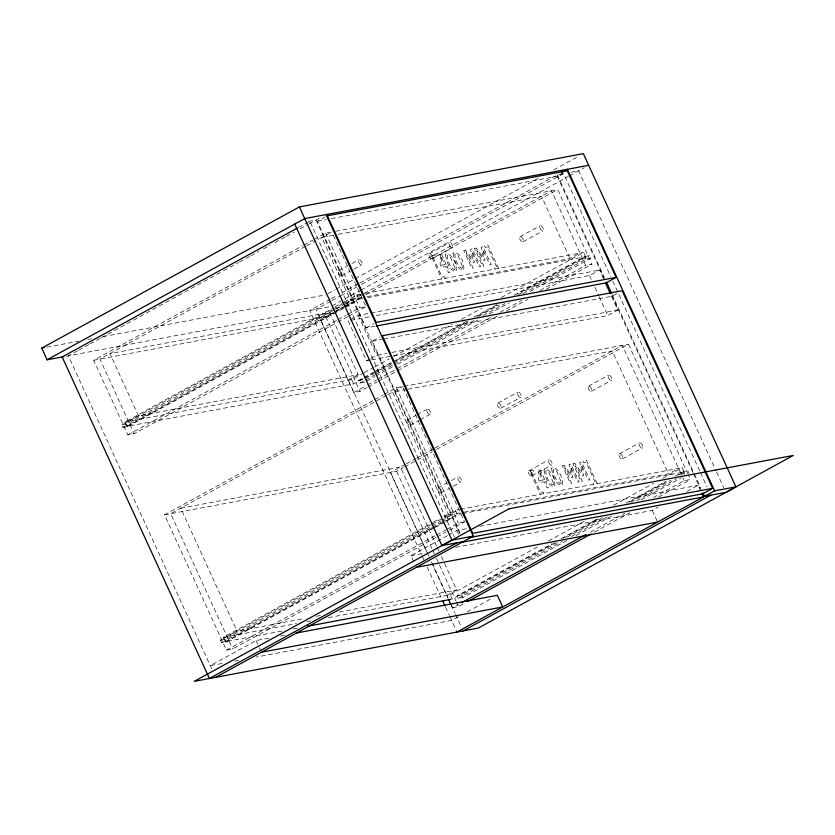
<?xml version="1.0" encoding="UTF-8"?>
<svg xmlns="http://www.w3.org/2000/svg" width="835" height="835" viewBox="0 0 835 835"><rect width="100%" height="100%" fill="white"/><g stroke="black" fill="none" stroke-linecap="round" stroke-linejoin="round"><path stroke-width="0.63" stroke-dasharray="4.17 3.13" d="M298.408 227.485L309.816 221.233L454.334 536.874M77.53 350.783L68.397 355.793L212.946 671.517M78.667 350.157L88.938 344.531M90.076 343.905L100.346 338.279M101.494 337.653L222.454 271.354M223.603 270.728L238.434 262.597M239.572 261.971L249.842 256.345M250.991 255.719L258.975 251.335M263.536 248.84L270.383 245.083M274.955 242.588L285.226 236.952M286.363 236.326L294.348 231.953M300.057 228.821L308.042 224.448M309.19 223.822L321.6 217.016M375.103 326.224L366.168 327.894L317.352 221.265L325.149 216.996M347.715 316.653L134.111 433.73L127.891 434.889L93.718 360.25L302.761 245.678M303.898 245.052L313.041 240.042M314.179 239.415L325.608 233.153L331.819 231.994L316.976 240.136M305.547 246.388L99.929 359.081L134.111 433.73M306.695 245.761L315.828 240.751M338.666 270.77L347.579 265.895M352.026 263.453L358.706 259.789M341.765 275.78L349.552 271.511M354.009 269.068L361.805 264.799M327.967 293.607L334.814 289.86M335.952 289.234L354.197 279.234M355.334 278.608L540.026 177.385M553.699 169.881L577.643 156.761M330.263 299.254L309.722 310.516L421.758 555.223M331.401 298.627L337.11 295.507M341.672 293.002L358.789 283.618M359.937 282.992L557.352 174.786L564.878 173.377M331.391 218.634L557.258 176.258L562.821 173.21M330.775 301.216L315.933 309.347L426.894 551.695M331.912 300.59L339.897 296.216M341.045 295.59L357.015 286.833M361.586 284.328L563.573 173.628L610.656 276.479M332.173 305.892L359.53 290.893M360.668 290.267L568.165 176.55M569.303 175.924L584.229 167.741M429.315 253.767L449.355 242.776M362.797 378.839L353.654 383.849L126.889 426.393L124.906 422.061L333.948 307.489M335.096 306.863L343.091 302.479M344.229 301.852L356.795 294.974L360.647 294.244M344.678 306.069L349.249 303.564L353.863 302.708L127.703 426.664L123.089 427.53L121.868 424.858L332.038 309.67M333.175 309.044L342.319 304.034M343.456 303.408L348.028 300.903L352.641 300.036L343.509 305.046M128.465 421.393L138.485 415.903L358.142 374.696L329.616 312.384L109.949 353.591L138.485 415.903M333.301 235.324L321.799 237.484L350.335 299.796L360.355 294.306M334.438 309.733L319.596 317.874L353.769 392.513L359.979 391.344L366.836 387.597M335.586 309.107L344.719 304.097M345.867 303.47L362.995 294.087M364.143 293.461L551.486 190.777L585.659 265.415L591.869 264.257L557.697 189.608L333.102 231.754M121.868 424.858L126.482 423.992L332.09 311.309M336.651 308.804L342.36 305.673M123.089 427.53L343.54 306.695M93.718 360.25L325.807 316.705L342.945 307.311M344.083 306.685L361.221 297.302M365.793 294.797L557.697 189.608M432.415 258.777L452.455 247.797M126.889 426.393L333.656 313.073M334.793 312.447L343.936 307.437M345.074 306.81L358.779 299.306L362.63 298.586M127.891 434.889L336.933 320.316M338.081 319.69L346.076 315.306M347.214 314.68L359.781 307.802L365.991 306.633L332.361 233.163M348.863 316.027L365.991 306.633M350.418 319.596L358.215 315.327L369.707 313.177M519.975 236.754L540.015 225.774M523.065 241.764L543.105 230.784M366.168 327.894L373.965 323.625M460.033 532.907L372.274 341.223L380.071 336.954M348.195 320.817L366.502 360.803L369.842 358.977M370.959 358.372L376.522 355.313L386.741 353.403M348.122 380.186L358.142 374.696M366.93 296.675L569.992 258.579L580.012 253.088M124.906 422.061L351.671 379.518L363.1 373.255M364.237 372.629L373.381 367.619M374.518 366.993L389.371 358.862M393.943 356.357L452.194 324.418M461.337 319.419L481.899 308.146M501.313 297.5L583.561 252.421L585.544 256.752L517.011 294.317M358.57 380.447L363.194 379.581L364.404 382.253L359.791 383.119L358.57 380.447L363.142 377.942M364.279 377.316L373.422 372.306M374.56 371.679L391.698 362.296M392.836 361.67L465.94 321.6M473.936 317.216L496.783 304.702M513.911 295.308L584.74 256.491L589.353 255.625L590.575 258.297L528.889 292.093M363.935 378.213L391.354 363.194M395.926 360.689L467.882 321.245M477.025 316.235L497.587 304.963M365.469 378.328L373.464 373.944M374.612 373.318L470.564 320.734M478.559 316.35L499.111 305.088M518.535 294.442L589.353 255.625M359.791 383.119L364.363 380.614M365.5 379.988L374.644 374.978M375.781 374.351L392.92 364.958M394.057 364.331L474.019 320.515M483.152 315.505L504.862 303.606M523.127 293.586L585.951 259.163L590.575 258.297M366.69 381L374.685 376.616M375.833 375.99L392.961 366.596M397.533 364.091L478.632 319.648M488.913 314.012L509.475 302.74M353.769 392.513L366.335 385.624M367.473 384.998L376.616 379.988M377.754 379.361L396.03 369.352M397.178 368.726L490.844 317.383M499.977 312.373L521.687 300.485M539.963 290.465L585.659 265.415M367.974 386.97L377.117 381.96M378.255 381.334L396.531 371.314M397.679 370.688L499.34 314.962M506.198 311.204L527.897 299.316M546.173 289.296L591.869 264.257M376.282 315.546L589.52 275.54L599.54 270.049L603.841 279.464M435.995 537.542L232.662 648.983L226.442 650.152L164.505 514.861L373.548 400.289M374.696 399.662L382.691 395.289M383.829 394.663L396.395 387.774L402.606 386.605L464.552 521.896L447.414 531.279M386.615 395.373L170.716 513.702L232.662 648.983M387.764 394.746L402.606 386.605M383.756 339.073L612.18 296.216L617.743 293.168M407.094 420.224L415.997 415.339M417.114 414.734L427.134 409.233M393.316 355.773L607.828 315.526L617.848 310.036L610.844 294.745M410.183 425.234L419.086 420.349M420.203 419.744L430.223 414.254M497.743 403.211L517.784 392.231M500.833 408.221L520.873 397.241M405.226 464.343L390.383 472.485L428.814 556.434M406.374 463.717L415.506 458.718M416.655 458.091L433.793 448.698M434.931 448.071L622.273 345.387L682.592 477.15M164.505 514.861L396.594 471.316L403.451 467.569M404.589 466.942L432.008 451.912M436.58 449.407L628.484 344.229L687.727 473.633M588.393 386.208L608.433 375.218M591.483 391.218L611.523 380.238M438.062 487.87L446.965 482.985M451.422 480.542L458.102 476.879M441.151 492.88L448.948 488.6M453.405 486.168L461.191 481.889M281.812 631.083L225.45 641.656L223.467 637.324L432.509 522.752M433.647 522.125L439.356 518.994M443.928 516.489L455.357 510.227L459.198 509.507M528.712 470.856L548.752 459.876M434.148 527.981L226.254 641.917L221.64 642.783L220.419 640.121L430.589 524.923M431.737 524.296L446.579 516.166L451.203 515.299L442.059 520.309M227.016 636.656L237.036 631.166L304.723 618.464M406.635 389.465L392.586 392.095L448.886 515.059L458.906 509.559M220.419 640.121L225.032 639.255L430.641 526.561M431.779 525.935L440.922 520.936M221.64 642.783L430.672 528.221M431.81 527.595L440.953 522.585M442.091 521.958L447.8 518.827L452.424 517.961L445.566 521.718M225.45 641.656L432.206 528.336M433.344 527.71L457.34 514.558L461.181 513.838M435.286 527.355L444.429 522.345M531.801 475.866L551.841 464.886M226.442 650.152L435.484 535.579M436.632 534.953L445.765 529.943M446.913 529.317L458.332 523.054L464.552 521.896M437.133 536.915L446.276 531.905M268.849 638.18L256.084 640.581L210.274 665.683L223.049 663.293M413.628 561.527L410.966 555.692L447.831 535.485M448.948 534.87L456.766 530.59L466.984 528.67M619.361 453.843L639.401 442.863M622.461 458.864L642.501 447.873M446.673 595.449L456.693 589.948L443.709 561.579M464.208 512.179L668.543 473.842L678.563 468.351M328.52 617.618L450.222 594.781L539.327 545.944M548.47 540.934L585.022 520.904M613.579 505.248L653.554 483.34M662.698 478.33L682.111 467.683L684.095 472.015L678.385 475.146M566.902 540.537L462.966 597.505L458.342 598.371L457.121 595.71L551.935 543.752M561.068 538.742L597.62 518.702M626.177 503.056L666.153 481.148M675.296 476.138L683.291 471.754L687.904 470.888L689.125 473.549M555.014 542.76L452.205 599.112L450.222 594.781M563.009 538.377L598.424 518.973M629.266 502.065L666.967 481.409M457.121 595.71L461.745 594.844L556.548 542.886M566.829 537.249L602.233 517.836M630.79 502.19L670.776 480.282M681.057 474.645L687.904 470.888M458.342 598.371L562.289 541.404M571.432 536.394L607.984 516.364M636.531 500.708L676.517 478.799M576.046 535.527L612.598 515.498M641.155 499.841L681.13 477.933M451.244 605.417L452.32 607.776L458.029 604.644M590.543 532.02L624.81 513.233M653.367 497.587L684.209 480.678L690.42 479.509L688.27 474.812M452.32 607.776L458.53 606.607L464.25 603.475M594.468 532.104L629.882 512.7M658.439 497.044L690.42 479.509M458.3 616.731L451.599 620.405L256.241 657.061M467.245 611.836L491.825 598.361M455.649 547.311L652.281 510.415L657.876 507.356M686.923 491.439L698.091 485.312L700.231 489.978M308.512 221.473L316.037 220.064L459.469 533.346M571.14 172.198L578.665 170.789L716.138 471.065M317.352 221.265L326.287 219.595M338.405 234.364L541.466 196.267L569.992 258.579M46.864 347.162L78.845 341.171M87.79 339.49L91.631 338.77M103.143 336.609L325.692 294.849M365.459 293.346L583.561 252.421M350.335 299.796L361.826 297.636M367.755 297.615L585.544 256.752M66.278 356.19L329.752 306.758M370.98 312.937L599.54 270.049M350.752 320.337L369.905 316.747M372.274 341.223L382.482 339.313M391.845 352.443L617.848 310.036M366.502 360.803L370.333 360.083M371.606 359.854L392.043 356.013M403.889 386.365L628.484 344.229M407.918 389.225L612.253 350.888L668.543 473.842M460.482 509.267L682.111 467.683M448.886 515.059L462.934 512.419M462.465 513.598L684.095 472.015M479.749 526.28L698.091 485.312M410.966 555.692L425.005 553.062M316.214 616.313L321.318 615.353M339.198 611.992L456.693 589.948M223.467 637.324L296.488 623.62M306.737 621.699L311.298 620.843M293.346 628.912L298.471 627.951M280.341 636.03L285.455 635.07M234.541 661.132L239.645 660.172M716.68 472.255L723.715 487.619M612.827 281.207L699.97 471.535M700.502 472.714L707.005 486.909M557.352 174.786L604.446 277.637M612.024 294.191L693.749 472.704M694.292 473.883L700.784 488.068M557.258 176.258L605.532 281.698M612.18 296.216L692.893 472.516M693.436 473.695L700.481 489.08M584.74 256.491L585.951 259.163M683.291 471.754L684.512 474.416M683.134 478.33L684.209 480.678M589.52 275.54L591.671 280.247M594.906 287.303L598.674 295.538M599.206 296.717L607.828 315.526M652.281 510.415L657.625 522.084M498.589 268.369L487.911 245.041L484.394 245.699L485.177 247.41L487.515 246.972L496.627 266.876L494.289 267.315L495.071 269.027M597.15 483.622L586.462 460.304L582.945 460.962L583.728 462.673L586.066 462.235L595.178 482.139L592.84 482.578L593.622 484.29M445.295 278.368L444.512 276.656L442.174 277.095L433.062 257.19L435.4 256.752L434.617 255.04L431.09 255.698L441.767 279.026M543.846 493.631L543.063 491.909L540.725 492.347L531.613 472.453L533.951 472.015L533.168 470.303L529.64 470.961L540.318 494.289M356.795 294.974L358.779 299.306M455.357 510.227L457.34 514.558M325.608 233.153L359.781 307.802M396.395 387.774L458.332 523.054M358.215 315.327L376.522 355.313M456.766 530.59L458.373 534.087M348.028 300.903L349.249 303.564M446.579 516.166L447.8 518.827M461.745 594.844L462.966 597.505M436.663 546.205L400.403 466.995L180.736 508.212L237.036 631.166M437.206 547.395L438.834 550.933M441.538 556.851L443.166 560.4M325.807 316.705L359.979 391.344M396.594 471.316L432.144 548.96M432.687 550.14L434.294 553.668M436.454 558.375L455.837 600.73M456.38 601.899L458.53 606.607M351.671 379.518L353.654 383.849M427.436 552.885L429.054 556.423M432.3 563.521L447.998 597.808M451.244 604.895L455.033 613.172M455.576 614.351L461.536 627.356M431.309 561.892L448.009 598.361M422.301 556.413L423.93 559.961M427.176 567.048L441.788 598.966M445.577 607.243L449.366 615.52M449.908 616.7L456.943 632.074M256.084 640.581L258.756 646.415M259.288 647.574L260.885 651.081M126.482 423.992L127.703 426.664M225.032 639.255L226.254 641.917M445.431 254.852C446.673 260.624 449.053 271.312 456.046 271.5C457.35 265.582 452.925 253.934 446.14 253.516L445.431 254.852M453.008 253.433C454.25 259.205 456.63 269.893 463.623 270.081C464.928 264.163 460.492 252.514 453.708 252.087L453.008 253.433M543.982 470.115C545.234 475.887 547.614 486.575 554.597 486.763C555.901 480.845 551.476 469.197 544.691 468.769L543.982 470.115M551.559 468.696C552.812 474.468 555.181 485.156 562.174 485.344C563.479 479.426 559.053 467.767 552.269 467.349L551.559 468.696M441.663 257.65L441.454 265.248L444.857 264.611L441.663 257.65M540.214 472.902L540.005 480.511L543.408 479.874L540.214 472.902M440.431 254.821L440.118 264.852L441.266 267.367L445.733 266.532L448.541 272.659L449.835 272.419L447.028 266.281L448.228 266.062L447.351 264.142L446.151 264.371L441.673 254.591L440.431 254.821M538.982 470.084L538.669 480.115L539.827 482.63L544.284 481.785L547.092 487.922L548.386 487.671L545.589 481.544L546.779 481.325L545.902 479.405L544.712 479.634L540.224 469.844L538.982 470.084M455.2 268.515L454.438 269.809C449.971 267.398 447.205 260.343 447.289 255.416L448.886 255.5L450.712 257.764L455.2 268.515M462.778 267.096L462.016 268.39C457.538 265.979 454.783 258.923 454.866 253.997L456.463 254.08L458.29 256.335L462.778 267.096M553.751 483.778L552.989 485.072C548.522 482.651 545.756 475.595 545.84 470.679L547.447 470.763L549.273 473.017L553.751 483.778M561.329 482.359L560.567 483.653C556.1 481.231 553.334 474.176 553.417 469.26L555.014 469.343L556.851 471.598L561.329 482.359M465.565 250.103L463.728 250.448L471.89 268.275L473.142 268.045L466.118 252.681L473.508 262.649L474.322 262.493L472.161 251.544L479.196 266.908L480.542 266.657L472.38 248.83L470.512 249.174L472.62 259.56L465.565 250.103M476.253 248.099L474.426 248.444L482.588 266.271L483.841 266.041L476.806 250.677L484.196 260.635L485.01 260.489L482.86 249.54L489.894 264.904L491.23 264.653L483.068 246.826L481.211 247.17L483.319 257.556L476.253 248.099M564.116 465.366L562.289 465.711L570.451 483.538L571.704 483.298L564.669 467.944L572.058 477.902L572.873 477.756L570.722 466.807L577.747 482.171L579.093 481.92L570.931 464.083L569.063 464.437L571.182 474.823L564.116 465.366M574.804 463.362L572.977 463.707L581.139 481.534L582.392 481.294L575.357 465.93L582.757 475.898L583.571 475.741L581.41 464.803L588.445 480.156L589.781 479.906L581.619 462.079L579.761 462.433L581.87 472.808L574.804 463.362M608.141 376.627A2.954 1.388 61.3 0 0 611.199 380.395A2.954 1.388 61.3 0 0 610.604 376.167A2.954 1.388 61.3 0 0 608.141 376.627M588.101 387.607A2.954 1.388 61.3 0 0 591.159 391.375A2.954 1.388 61.3 0 0 590.564 387.148A2.954 1.388 61.3 0 0 588.101 387.607M639.109 444.272A2.954 1.388 61.3 0 0 642.167 448.04A2.954 1.388 61.3 0 0 641.572 443.802A2.954 1.388 61.3 0 0 639.109 444.272M619.069 455.252A2.954 1.388 61.3 0 0 622.127 459.02A2.954 1.388 61.3 0 0 621.532 454.793A2.954 1.388 61.3 0 0 619.069 455.252M517.491 393.629A2.954 1.388 61.3 0 0 520.549 397.397A2.954 1.388 61.3 0 0 519.944 393.17A2.954 1.388 61.3 0 0 517.491 393.629M497.451 404.62A2.954 1.388 61.3 0 0 500.509 408.388A2.954 1.388 61.3 0 0 499.904 404.15A2.954 1.388 61.3 0 0 497.451 404.62M548.459 461.275A2.954 1.388 61.3 0 0 551.517 465.043A2.954 1.388 61.3 0 0 550.923 460.816A2.954 1.388 61.3 0 0 548.459 461.275M528.419 472.266A2.954 1.388 61.3 0 0 531.477 476.023A2.954 1.388 61.3 0 0 530.883 471.796A2.954 1.388 61.3 0 0 528.419 472.266M426.842 410.643A2.954 1.388 61.3 0 0 429.9 414.411A2.954 1.388 61.3 0 0 429.294 410.183A2.954 1.388 61.3 0 0 426.842 410.643M406.802 421.623A2.954 1.388 61.3 0 0 409.86 425.391A2.954 1.388 61.3 0 0 409.254 421.164A2.954 1.388 61.3 0 0 406.802 421.623M457.81 478.288A2.954 1.388 61.3 0 0 460.868 482.056A2.954 1.388 61.3 0 0 460.262 477.818A2.954 1.388 61.3 0 0 457.81 478.288M437.77 489.268A2.954 1.388 61.3 0 0 440.828 493.036A2.954 1.388 61.3 0 0 440.222 488.809A2.954 1.388 61.3 0 0 437.77 489.268M539.713 227.172A2.954 1.388 61.3 0 0 542.781 230.94A2.954 1.388 61.3 0 0 542.176 226.713A2.954 1.388 61.3 0 0 539.713 227.172M519.673 238.163A2.954 1.388 61.3 0 0 522.741 241.931A2.954 1.388 61.3 0 0 522.136 237.704A2.954 1.388 61.3 0 0 519.673 238.163M449.063 244.185A2.954 1.388 61.3 0 0 452.132 247.953A2.954 1.388 61.3 0 0 451.526 243.726A2.954 1.388 61.3 0 0 449.063 244.185M429.023 255.166A2.954 1.388 61.3 0 0 432.092 258.933A2.954 1.388 61.3 0 0 431.486 254.706A2.954 1.388 61.3 0 0 429.023 255.166M358.413 261.188A2.954 1.388 61.3 0 0 361.471 264.956A2.954 1.388 61.3 0 0 360.877 260.729A2.954 1.388 61.3 0 0 358.413 261.188M338.373 272.179A2.954 1.388 61.3 0 0 341.431 275.947A2.954 1.388 61.3 0 0 340.837 271.719A2.954 1.388 61.3 0 0 338.373 272.179"/><path stroke-width="1.25" d="M63.721 356.67L47.094 359.791L41.75 348.122L299.4 206.913L583.341 153.64L735.906 486.857L725.886 492.347L704.573 496.345L702.955 492.796M47.094 359.791L304.744 218.572L588.685 165.299M297.26 228.112L62.187 356.962L209.408 678.511L457.037 542.792M561.809 172.344L567.372 169.296L714.593 490.855L735.906 486.857M616.094 277.397L376.188 322.404L327.372 215.774L567.278 170.768L616.094 277.397L606.074 282.888L376.376 325.984M294.724 224.062L441.945 545.62L451.965 540.13L473.268 536.133L326.057 214.574M215.618 677.352L473.268 536.133M461.463 602.766L585.972 534.525M467.673 601.597L591.044 533.982M712.662 488.318L472.767 533.335L382.294 335.733L622.2 290.726L712.662 488.318L702.642 493.819L469.124 537.625M456.943 632.074L714.593 490.855M463.154 630.905L710.794 495.176M41.75 348.122L44.307 347.642M441.945 545.62L463.248 541.623M462.11 542.249L703.435 496.971L701.828 493.475M416.3 567.351L657.625 522.084M307.437 626.271L450.931 599.353M295.663 633.149L497.409 595.303L502.743 606.962L261.428 652.239M606.607 282.366L611.481 293.012M605.459 282.992L610.302 293.576M299.4 206.913L451.965 540.13M448.552 599.54L450.702 604.248M442.874 601.336L445.034 606.064M509.131 508.765L194.221 681.36L478.34 628.056L793.25 455.461L509.131 508.765"/></g></svg>
